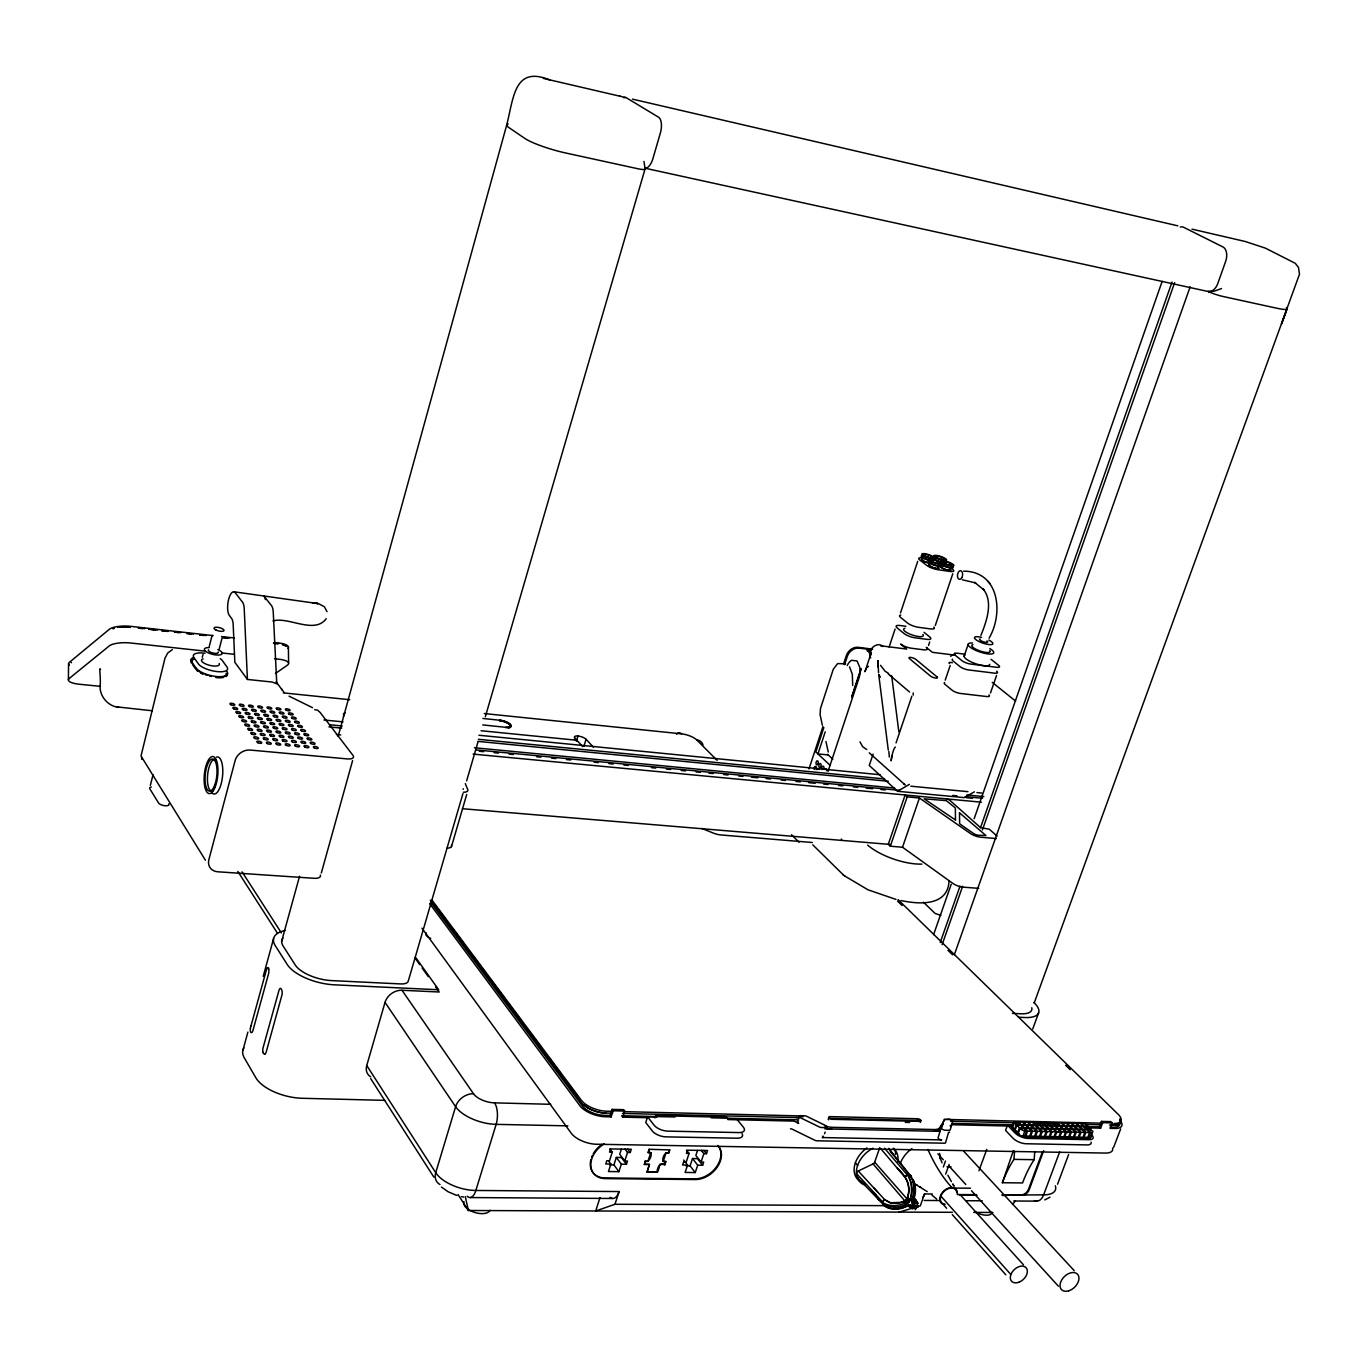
<?xml version="1.0" encoding="UTF-8"?>
<svg xmlns="http://www.w3.org/2000/svg" width="1368" height="1368" viewBox="0 0 1368 1368"><rect width="100%" height="100%" fill="white"/><g stroke="black" fill="none" stroke-linecap="round" stroke-linejoin="round"><path stroke-width="1.5" d="M100.018 685.966C101.232 680.324 98.599 665.036 100.582 669.482M852.691 685.454L852.315 674.287L849.545 666.883M288.392 646.876L288.614 663.018M878.547 672.714L878.068 662.539M68.4 679.828L68.571 663.702M877.948 666.934L878.205 660.761M1192.024 229.14L1245.119 241.469L1265.383 248.138L1295.257 263.306L1298.506 267.478L1299.48 274.25L1034.174 1003.052M1013.397 1150.573L1002.385 1182.721A115.75 69.836 87.8 0 1 1013.945 1159.38L1014.56 1151.257M1002.385 1182.721L1022.563 1182.944A115.22 70.161 87.6 0 1 1034.14 1159.688L1034.772 1151.6M914.474 1192.913A14.638 8.054 -89.8 0 0 914.559 1192.229L914.474 1185.902M914.559 1192.246L914.713 1189.408A14.638 8.054 -89.8 0 0 914.559 1186.603M888.858 751.494L889.354 757.068M891.987 755.563C889.85 770.201 891.816 750.006 895.356 747.031M150.343 785.352L153.062 774.733M202.276 657.273L202.994 654.52M209.27 646.363L212.125 635.351M219.239 648.928L222.095 637.933M273.651 938.328L263.237 976.29M242.923 1050.179L247.899 1032.105M250.874 1026.342L266.435 969.724M343.419 716.49L343.813 715.088A6.686 2.343 14.9 0 1 345.266 712.95M281.569 941.543L299.575 876.204M338.135 736.36L506.793 124.745C513.787 96.718 514.59 65.63 549.697 79.891M321.326 873.006L352.602 760.574M948.469 1132.653L945.562 1142.725A2.514 1.06 21 0 1 944.433 1143.203L816.935 1140.792A2.565 1.129 19.9 0 1 814.798 1140.245L792.551 1129.352A2.565 1.129 19.7 0 0 790.43 1128.788M951.153 1125.197L950.692 1126.787A2.497 1.043 21 0 0 950.093 1125.727M370.728 1076.872A14.655 11.354 -34.6 0 1 366.744 1065.518L385.024 1002.368A14.706 11.56 -35.3 0 1 401.987 990.261L439.214 992.005L435.554 986.875M408.622 979.881L462.948 793.543M466.642 780.82L477.825 742.482M485.332 716.746L645.029 169.051M466.71 794.483L451.474 846.587M482.733 724.92L506.057 727.349A8.55 2.907 16.1 0 0 510.503 724.527A8.362 2.856 16.1 0 0 499.799 720.252L499.645 720.765A8.362 2.856 16.1 0 1 501.201 720.987M505.904 727.861L505.972 727.263A8.362 2.856 16.1 0 0 510.332 724.51A8.55 2.907 16.1 0 0 499.73 720.166L499.576 720.679A8.55 2.907 16.1 0 1 501.543 720.987M933.66 1131.268A12.551 5.284 20.8 0 0 939.064 1129.472L942.107 1124.582L938.106 1137.697A2.514 1.06 21 0 0 939.166 1139.116A2.514 1.06 21 0 0 941.697 1139.903L822.185 1137.56A2.565 1.129 20 0 0 822.938 1136.021M942.278 1124.496L942.125 1124.992A2.497 1.043 20.9 0 1 943.253 1124.53M574.492 739.49L574.885 738.156A6.344 2.155 16.7 0 1 577.98 736.018A6.344 2.155 16.7 0 1 586.051 739.267L593.302 747.082M576.373 741.353L577.997 736.018M583.897 746.364L586.051 739.267M612.043 1109.397L613.103 1110.799L611.154 1116.886L610.094 1115.484L612.043 1109.397L623.637 1109.67L624.714 1111.072L622.765 1117.16L646.893 1117.707M609.769 1148.829L612.265 1152.198L609.512 1160.799L606.776 1160.748L605.75 1163.98L610.88 1164.048L608.469 1171.538L618.917 1171.658L621.329 1164.185L616.318 1157.431L613.924 1164.886L618.917 1171.658M600.022 1197.53L595.696 1210.988L614.967 1204.285L886.122 1205.67M621.38 1149.137L619.738 1154.267L624.766 1161.005L627.467 1161.039L626.441 1164.254L621.329 1164.185M624.766 1161.005L627.519 1152.437L625.005 1149.086M627.519 1152.437L630.238 1152.489L631.281 1149.274L610.573 1148.932L609.529 1152.164L612.265 1152.198M614.967 1204.285L619.088 1191.562L475.859 1190.468A31.652 15.458 16.3 0 1 435.725 1172.684L366.744 1065.518M654.93 1117.895L655.682 1115.621L656.76 1117.023L647.611 1116.801L645.764 1122.512L652.297 1130.994A10.585 4.822 18.4 0 0 665.891 1136.859L737.164 1138.21A10.448 4.685 19.1 0 0 742.089 1133.662M657.392 1172.12L647.098 1172L649.526 1164.561L644.482 1164.493L645.303 1161.022C649.851 1163.963 654.314 1150.317 648.09 1152.506L649.133 1149.291L669.704 1149.907L668.661 1153.087C664.147 1150.163 659.684 1163.775 665.874 1161.586L664.831 1164.766C655.87 1158.97 655.511 1183.85 659.821 1164.698M644.482 1164.493L645.303 1161.022M650.98 1152.814L648.295 1152.762L649.133 1149.291M648.005 1161.073L650.775 1152.54M647.098 1172L649.321 1164.288L644.277 1164.219M663.206 1161.552L665.994 1153.053M664.831 1164.766L665.669 1161.312L663.001 1161.278M668.661 1153.087L669.704 1149.907M808.967 768.953L822.972 726.476M843.629 663.771L846.296 655.682A10.363 8.157 -49.4 0 1 858.044 647.303L872.63 649.133M823.844 727.554L815.824 751.921L830.085 765.259M844.586 664.626L847.271 656.503A10.363 8.157 -49.4 0 1 859.019 648.124L871.519 649.697M825.229 731.829L817.944 753.905L828.273 754.948M686.479 1150.095L689.079 1153.412L686.291 1161.877L683.641 1161.825L682.598 1165.006L687.574 1165.074L685.129 1172.444L695.252 1172.564L697.697 1165.194L692.499 1158.542L690.071 1165.895L695.252 1172.564M697.526 1150.385L695.85 1155.43L701.066 1162.082L703.682 1162.116L702.639 1165.262L697.697 1165.194M851.751 696.551L861.036 668.542M851.785 697.389L861.071 669.38M828.085 771.295L858.899 678.425A13.304 7.285 -83.2 0 0 859.737 667.225L857.035 660.949L851.665 660.299A13.304 7.285 -83.2 0 0 847.202 665.6M701.066 1162.082L703.853 1153.651L701.254 1150.334M703.853 1153.651L706.486 1153.686L707.547 1150.522L687.488 1150.197L686.428 1153.378L689.079 1153.412M889.132 646.979L895.1 629.041M900.503 612.898L917.723 561.325M873.075 754.144L869.261 765.481L897.528 791.268L964.098 797.612L974.392 791.85M928.53 645.439L929.693 641.968M935.302 625.501L952.795 573.773M896.057 742.892L911.84 696.209M964.115 656.144L968.134 644.396M945.202 680.135L950.196 665.515M890.329 846.211L907.189 796.86L905.12 794.979L888.294 844.295L890.329 846.211L902.521 847.237L952.915 883.454A8.636 2.975 19.7 0 0 963.192 887.165L978.753 888.345M902.521 847.237L919.416 798.006L907.189 796.86M980.907 635.402C987.063 620.285 993.39 601.287 983.011 588.839L983.849 589.847L974.632 582.392L975.743 582.939L962.354 579.793M989.081 638.189C1003.667 613.343 999.41 571.362 963.636 571.14M824.562 1133.747L825.143 1132.088M990.483 692.977L996.554 675.484M949.067 880.804C947.938 906.642 918.715 904.334 901.033 900.537M1162.15 281.346L974.153 818.714M933.592 934.635L951.205 884.292M940.244 942.484L960.028 886.105M980.514 827.708L1172.034 282.03M942.125 944.655L962.627 886.293M982.412 829.948L1174.667 282.595M875.623 1194.384L856.556 1173.607A2.377 1.693 -42.5 0 1 858.283 1171.025L873.058 1163.894A2.377 1.693 -42.8 0 0 874.665 1162.15L879.812 1147.53M954.334 954.761L1190.16 286.784M873.895 1187.971L884.959 1199.941L890.004 1202.728L901.375 1202.369L905.89 1200.317L907.497 1197.445A15.236 8.721 88.9 0 0 907.89 1196.213C911.242 1185.646 905.394 1174.924 897.305 1168.204M913.123 1198.197L914.098 1194.948L913.379 1197.479A2.428 1.077 21.1 0 1 912.541 1198.778L911.96 1202.711L914.97 1205.413M1281.696 323.72L1287.134 308.501M932.275 1193.99L924.58 1193.922L920.288 1205.841L916.423 1206.986M943.321 1167.024L945.476 1161.022M945.681 1174.086L949.135 1164.493M1281.474 324.028L1286.963 309.031M978.958 1170.734L986.773 1149.359M1032.737 1028.975L1038.654 1012.782M1013.38 1125.283L1007.498 1125.146L1005.565 1130.43L1013.107 1138.296A9.918 4.087 21.6 0 0 1026.051 1143.751L1087.15 1144.913A9.815 3.967 22 0 0 1091.117 1142.195M1013.774 1121.88L1011.995 1126.736L1014.509 1129.352L1016.304 1124.496L1013.774 1121.88L1017.706 1121.982L1020.22 1124.582L1016.304 1124.496M1016.937 1125.146L1015.141 1130.019L1017.672 1132.636L1019.468 1127.762L1016.937 1125.146L1020.853 1125.248L1023.401 1127.865L1019.468 1127.762M1026.581 1131.148L1024.786 1131.097L1022.99 1135.987L1024.769 1136.021L1026.581 1131.148L1024.034 1128.514L1020.1 1128.429L1018.305 1133.303L1019.194 1134.226A7.438 3.061 21.6 0 1 1017.176 1132.636L1010.866 1126.086L1017.022 1133.046A7.438 3.061 21.6 0 0 1026.735 1137.133L1087.816 1138.381A7.37 2.958 22 0 0 1090.792 1136.363M1027.556 1131.165L1025.761 1136.039L1029.694 1136.124L1031.489 1131.25L1028.941 1128.634L1025.008 1128.532L1027.556 1131.165L1031.489 1131.25M1032.464 1131.268L1030.668 1136.141L1034.584 1136.227L1036.38 1131.353L1033.832 1128.737L1029.916 1128.651L1032.464 1131.268L1036.38 1131.353M1037.371 1131.387L1035.576 1136.244L1039.475 1136.329L1041.27 1131.473L1038.722 1128.839L1034.806 1128.754L1037.371 1131.387L1041.27 1131.473M1042.262 1131.49L1040.449 1136.346L1044.365 1136.432L1046.161 1131.575L1043.596 1128.959L1039.697 1128.874L1042.262 1131.49L1046.161 1131.575M1047.136 1131.592L1045.34 1136.449L1049.222 1136.534L1051.034 1131.678L1048.469 1129.062L1044.571 1128.976L1047.136 1131.592L1051.034 1131.678M1001.872 1194.88L1020.921 1195.016A6.84 4.685 -44.5 0 0 1028.548 1189.22L1042.365 1152.027M1002.419 1195.478L1024.889 1194.691A6.84 4.685 -44.5 0 0 1029.146 1189.852L1043.698 1150.676M1052.009 1131.695L1050.197 1136.552L1054.078 1136.62L1055.891 1131.781L1053.326 1129.181L1049.444 1129.096L1052.009 1131.695L1055.891 1131.781M1056.865 1131.815L1055.053 1136.654L1058.935 1136.723L1060.73 1131.9L1058.165 1129.284L1054.283 1129.198L1056.865 1131.815L1060.73 1131.9M1057.926 1132.533L1059.14 1129.301L1063.004 1129.387L1065.569 1132.003L1063.774 1136.825L1059.909 1136.757L1061.705 1131.917L1059.14 1129.301M1066.544 1132.02L1064.731 1136.842L1068.596 1136.928L1070.409 1132.105L1067.827 1129.506L1063.962 1129.421L1066.544 1132.02L1070.409 1132.105M1059.67 1151.907L1043.63 1194.845A13.783 8.259 88.8 0 1 1034.447 1200.591M1067.587 1132.738L1068.784 1129.523L1072.632 1129.609L1075.214 1132.208L1073.418 1137.03L1069.554 1136.945L1071.366 1132.123L1068.784 1129.523M1076.171 1132.225L1074.376 1137.047L1078.223 1137.133L1080.019 1132.311L1077.437 1129.711L1073.589 1129.626L1076.171 1132.225L1080.019 1132.311M1057.55 1184.192L1068.596 1154.609M1080.976 1132.345L1079.181 1137.15L1083.011 1137.236L1084.824 1132.413L1082.225 1129.831L1078.394 1129.746L1080.976 1132.345L1084.824 1132.413M1085.782 1132.447L1083.969 1137.253L1087.799 1137.338L1089.612 1132.533L1087.013 1129.934L1083.182 1129.848L1085.782 1132.447L1089.612 1132.533M1090.553 1132.55L1088.757 1137.355L1090.484 1137.389L1092.297 1132.584A7.37 2.958 22 0 0 1092.69 1130.943L1087.97 1129.951L1090.553 1132.55L1092.297 1132.584M1101.428 1121.401L1102.728 1122.666L1100.659 1128.138L1099.376 1126.873L1101.428 1121.401L1110.816 1121.623L1112.116 1122.906L1110.046 1128.361L1114.732 1128.463A18.075 7.131 22 0 0 1120.358 1120.785M1113.655 1147.307L1120.649 1128.908M326.234 618.695C314.418 634.718 288.392 616.335 273.002 620.935M913.157 692.96L913.26 695.098M1012.542 1204.404L1015.278 1201.172M172.368 649.612L167.734 652.998L165.015 658.094L141.007 755.991L205.405 860.198M906.009 1175.933L904.983 1177.301A14.672 8.396 89 0 1 906.249 1179.13A14.655 8.362 88.9 0 1 908.352 1185.184A14.672 8.396 89 0 1 908.643 1192.195A14.792 8.464 89 0 1 908.198 1194.914A14.963 8.55 89 0 1 907.873 1196.213L907.497 1197.445A2.428 1.077 21.1 0 0 910.626 1198.778A5.267 3.676 -43 0 1 912.541 1198.778M1049.991 1197.188L1044.759 1199.924M275.447 673.501L287.383 665.173A16.091 4.651 -0.8 0 0 278.798 659.188L274.575 658.726M645.012 168.127L643.952 161.424M897.528 791.268L909.344 784.411M905.77 1206.183L905.667 1207.055L905.77 1206.183A5.267 3.676 -43 0 1 905.428 1204.456L909.241 1201.771L911.242 1196.59A17.117 9.781 88.8 0 0 907.565 1175.283L884.566 1148.231M904.966 1206.661L909.121 1204.951L912.08 1206.217A5.267 3.676 -43 0 0 913.653 1204.49A2.428 1.761 -54.7 0 0 914.132 1201.395L912.781 1199.172A2.411 1.676 -45.3 0 0 912.764 1199.924A2.411 1.659 -10.6 0 1 911.823 1202.267A2.411 1.659 -10.6 0 0 912.952 1201.155M1221.521 288.528L1214.305 291.179L1208.423 291.572A11.645 1.539 18.5 0 0 1222.77 296.428L1277.079 308.279A27.497 3.557 18.6 0 0 1286.416 307.526M905.171 1203.583L903.923 1201.343L901.375 1202.369A14.518 10.072 -10.4 0 1 898.69 1203.07L890.602 1202.899L884.583 1199.565A2.411 1.642 -44.5 0 0 882.856 1202.267L883.335 1204.627A2.411 1.693 -45.7 0 0 885.729 1205.242L884.395 1203.84M903.735 1207.209L902.452 1207.688A14.569 9.781 -11.4 0 1 901.136 1208.098L902.452 1207.688A14.672 9.85 -11.4 0 0 903.735 1207.226A17.134 13.047 -9.9 0 0 905.872 1206.32M899.067 1212.116L912.576 1208.132M314.691 709.701L317.564 710.146L320.18 712.506L353.012 755.427A10.106 3.659 14.9 0 1 347.062 758.898L250.258 750.057A12.979 10.91 -32.8 0 0 235.142 760.505L208.859 859.72A12.893 10.619 -31.4 0 0 217.837 871.792L313.939 878.29A9.969 4.019 14.5 0 0 320.351 875.041M880.889 1148.812L904.983 1177.301A2.411 1.642 -41.7 0 1 907.565 1175.283L910.165 1175.317A17.049 9.405 -89.6 0 1 911.225 1176.856A17.1 9.439 -89.6 0 1 912.165 1178.669L912.695 1179.695M921.81 864.114C904.898 864.542 880.599 856.214 867.637 845.116M907.565 1175.283L910.165 1175.317A17.049 9.388 -89.7 0 1 911.225 1176.856M1037.218 1201.138L1013.705 1201.001M457.989 1194.486L468.369 1210.509L952.402 1212.304M973.725 1212.39L992.929 1212.458M612.539 1198.471L470.336 1197.564M924.187 1200.437L940.363 1200.54M966.406 1200.711L982.275 1200.796M957.395 1194.538L976.461 1194.674M959.823 1195.153L977.009 1195.29M590.873 1159.585A22.726 16.792 -38.6 0 0 604.776 1177.934L694.739 1178.874A22.247 16.228 -40.2 0 0 716.576 1166.699A22.247 16.228 -40.2 0 0 718.046 1145.683M604.263 1143.853A22.743 16.792 -38.6 0 0 590.788 1165.314A22.743 16.792 -38.6 0 0 605.272 1178.618L695.269 1179.558A22.247 16.228 -40.2 0 0 717.55 1166.699A22.247 16.228 -40.2 0 0 717.773 1145.444M954.043 1188.057L970.528 1188.211M646.893 1171.726L657.187 1171.846M946.981 1166.801L951.068 1166.87M659.615 1164.425L664.626 1164.493M609.752 1164.835L613.924 1164.886M686.035 1165.844L690.071 1165.895M1013.945 1159.38L1034.14 1159.688M616.318 1157.431L621.414 1157.499L626.441 1164.254M692.499 1158.542L697.423 1158.628L702.639 1165.262M645.508 1161.295L648.21 1161.329M665.788 1152.779L668.456 1152.831M1061.705 1131.917L1065.569 1132.003M1071.366 1132.123L1075.214 1132.208M824.972 1128.891L939.987 1131.353M567.874 1125.864L496.139 1124.359A31.891 14.843 16.4 0 1 455.612 1106.678L385.024 1002.368M612.59 1113.227L605.015 1113.039A17.203 7.815 17.6 0 1 584.256 1104.968M622.423 1113.449L799.442 1117.656M829.299 1118.374L921.006 1120.546M950.572 1121.247L1020.306 1122.906M1036.175 1123.282L1058.336 1123.812M1085.217 1124.445L1100.607 1124.821M1109.534 1125.026L1114.219 1125.129A15.664 6.173 22 0 0 1119.93 1119.725M655.682 1115.621L726.562 1117.28L727.691 1118.665L736.548 1118.87L743.371 1127.181A10.448 4.668 19.1 0 1 739.045 1132.584L667.772 1131.131A10.602 4.805 18.4 0 1 654.16 1125.265L647.611 1116.801M610.094 1115.484L604.28 1115.348A17.203 7.815 17.6 0 1 582.272 1105.823L430.544 902.042M675.005 1116.989L621.688 1115.741L622.765 1117.16M711.257 1117.827L798.69 1119.862M905.308 1122.341L909.583 1122.444M952.231 1123.436L1014.064 1124.872M1099.376 1126.873L1084.738 1126.719L1087.321 1129.301L1091.134 1129.387L1088.552 1126.822M1110.32 1127.112L1113.432 1127.198A15.664 6.19 22 0 0 1119.657 1122.957M611.154 1116.886L605.34 1116.75A19.853 9.029 17.6 0 1 579.929 1105.771L429.672 903.615M727.913 1119.571L793.064 1121.076A2.565 1.129 19.6 0 1 795.184 1121.623L798.758 1123.367A2.565 1.129 19.7 0 1 798.211 1121.213M1013.312 1126.138L952.265 1124.735A2.497 1.043 21 0 0 951.512 1124.838M1086.38 1127.813L1100.659 1128.138M401.987 990.261L473.482 1093.716A16.604 7.661 16.4 0 0 494.532 1102.865L550.723 1104.301M384.733 1100.351L302.294 1098.282A37.329 17.579 14.2 0 1 255.85 1077.762L244.342 1057.926A36.953 17.186 14 0 1 243.914 1047.905M613.103 1110.799L624.714 1111.072M1102.728 1122.666L1112.116 1122.906M613.172 1111.38L606.759 1111.226A19.836 8.977 17.6 0 1 581.366 1100.265L432.083 900.23M623.842 1111.637L796.843 1115.826A12.859 5.609 19.7 0 1 802.982 1116.852M1101.223 1123.162L949.067 1119.486A12.517 5.233 21 0 0 946.673 1119.657M1012.388 1013.363L1020.904 1013.774A25.445 9.508 20.6 0 0 1031.78 1007.737M1018.476 1017.211L1024.735 1017.518A32.866 12.278 20.6 0 0 1033.9 1002.436M940.893 915.346L935.199 913.499L923.4 902.196M462.452 808.71L889.935 844.432M812.301 842.5L720.833 834.942A10.363 3.676 17.9 0 1 713.224 833.044L701.887 828.444M996.331 838.567L980.753 837.216A8.687 2.839 19.6 0 1 970.391 833.488L919.416 798.006M336.46 734.513L340.717 734.924M474.422 747.749L894.689 788.036M966.868 794.962L983.849 796.586M476.149 749.903L899.545 790.345M952.726 795.424L956.984 795.817M965.5 796.638L982.515 798.262M479.313 751.271L483.571 751.682M494.19 752.691L498.448 753.101M509.067 754.11L513.325 754.52M536.701 756.743L540.959 757.154M551.595 758.163L555.836 758.556M566.472 759.582L570.712 759.975M594.105 762.215L598.346 762.609M608.982 763.635L613.24 764.028M623.859 765.037L628.117 765.447M651.493 767.67L655.751 768.081M666.37 769.09L670.628 769.5M681.264 770.509L685.505 770.919M696.141 771.928L700.382 772.339M708.898 773.142L713.138 773.553M723.775 774.562L728.033 774.972M738.652 775.981L742.909 776.391M751.408 777.195L757.786 777.811M766.285 778.614L770.543 779.025M781.162 780.034L785.42 780.444M796.056 781.453L800.297 781.846M808.796 782.667L815.174 783.265M823.69 784.086L827.931 784.48M838.567 785.506L842.808 785.899M853.444 786.925L857.702 787.318M866.201 788.139L872.579 788.737M881.077 789.558L885.335 789.952M966.116 797.647L972.494 798.262M473.106 754.11L981.437 802.195M328.918 726.887L341.692 728.135M477.791 741.37L888.26 781.265M152.293 710.779L116.485 706.829L118.725 707.359C108.568 706.418 100.052 697.047 100.069 686.839M967.928 791.662L910.831 786.19M976.957 792.585L981.779 793.047M323.959 719.995L343.06 721.876M478.903 735.249L880.069 774.75M329.5 724.749L342.274 725.998M478.39 739.301L884.634 778.956M100.411 686.36L79.31 684.239A16.211 4.549 0.2 0 1 69.272 678.425L109.286 645.901A16.69 4.873 0.2 0 1 130.747 643.011L204.773 651.1M481.109 730.734L576.817 740.259M482.87 718.456L499.799 720.252M283.279 692.875L349.729 699.698M484.255 713.549L681.538 733.846A11.816 3.882 17.4 0 1 696.671 739.883A10.893 8.687 -44.9 0 1 703.032 744.962M247.42 679.451L244.222 608.657A11.902 4.343 -83.2 0 0 242.546 602.194L235.245 592.72A12.415 4.497 -83.1 0 0 228.661 599.287A12.415 4.497 -83.1 0 0 229.345 615.429L231.551 618.37A11.816 4.275 -83.3 0 1 233.193 624.817L234.834 662.266L247.42 679.451L272.232 682.051L276.781 683.829L273.241 612.077A11.833 4.412 -83.2 0 0 271.514 605.648L264.058 596.209A12.346 4.566 -83.1 0 1 265.443 599.594M221.684 652.946L234.39 654.331M213.151 635.607L130.798 626.356A16.672 4.942 0.2 0 0 109.372 629.263L69.443 662.283A16.177 4.617 0.3 0 0 69.272 665.139M221.582 636.565L234.253 637.984M274.369 642.481L278.593 642.96A16.057 4.72 -0.7 0 1 287.964 648.346M138.476 627.929L144.82 628.63M149.026 629.109L157.474 630.067M161.698 630.528L168.025 631.246M180.696 632.666L174.352 631.948L178.575 632.632M187.023 633.367L193.35 634.085M199.677 634.803L206.004 635.504M222.898 637.403L229.226 638.104M273.549 643.08L277.772 643.558A13.919 4.104 -0.7 0 1 278.627 643.661M138.476 628.134L142.7 628.613M149.026 629.314L155.371 630.032M161.698 630.734L168.025 631.452M187.023 633.572L191.246 634.051M199.677 635.009L203.9 635.47M222.898 637.608L227.122 638.087M273.549 643.285L277.772 643.764M845.578 663.822L837.626 663.583L833.283 669.243L820.492 708.487L820.099 714.643L822.322 725.16M233.979 591.797L318.624 603.681L324.387 606.776L327.02 611.684M871.057 651.048L867.004 650.535L870.253 653.288M964.577 654.16L957.121 653.203A6.464 1.761 18.8 0 0 955.086 655.135L962.097 660.778A6.498 1.778 18.9 0 0 970.596 664.044L996.742 667.31A6.464 1.761 19 0 0 998.64 665.361L991.561 659.735A6.43 1.744 18.9 0 0 990.979 659.325M953.462 654.981L932.343 652.314L926.221 647.321M946.724 798.912L949.495 800.006L980.582 827.674L989.286 829.196L997.101 836.122M905.907 626.27L899.956 625.501A8.311 2.257 18.5 0 0 897.117 627.861L904.163 633.623A8.345 2.274 18.5 0 0 915.055 637.813L927.025 639.352A8.328 2.257 18.6 0 0 929.744 636.941L924.067 632.341M463.701 1197.068L461.409 1196.658M619.636 96.136L625.638 97.521M620.183 96.273L543.404 78.403M632.495 99.129L1177.848 225.84M895.955 899.409L867.91 889.764L844.535 875.879M888.533 673.398L885.028 671.141L880.53 665.31M1207.927 291.281L1208.354 291.418A11.731 7.336 -75.6 0 0 1217.811 283.484L1225.66 261.373A11.782 7.353 -75.2 0 0 1222.924 246.941L1183.662 227.31A11.56 7.062 -75.3 0 0 1180.345 227.037M866.748 749.544L862.661 746.706L859.976 741.918M456.895 1195.495L448.174 1191.802L441.436 1187.048M888.328 1207.157L889.388 1207.636M312.622 707.735L289.058 696.158M1208.423 291.572L644.721 168.144A13.287 6.071 -78.3 0 0 652.912 158.602L660.316 133.243A13.338 6.088 -78 0 0 658.555 117.203L626.493 97.863A13.047 5.831 -78 0 0 623.74 97.778M914.884 1184.09L917.261 1185.269M916.081 1184.688L927.196 1191.579M874.836 1193.529L882.856 1202.267A16.741 11.611 -10.2 0 0 884.241 1203.532L885.9 1204.61M919.912 1186.791L920.886 1187.39M908.198 1205.858L912.952 1208.696A14.638 1.265 42.8 0 0 912.884 1208.474C911.191 1205.806 914.166 1209.876 911.823 1208.457A14.689 1.265 42.8 0 1 910.729 1207.739L909.293 1206.679A2.428 1.761 -54.7 0 0 912.08 1206.217A2.428 1.761 -54.7 0 1 909.293 1206.679M905.137 784.907L869.261 752.827M904.043 784.206L904.522 784.514M914.132 1201.395L917.825 1203.464L913.208 1196.88M887.37 1206.593L886.498 1205.943A14.432 9.696 -11.4 0 0 887.114 1206.439M1015.637 701.134L992.262 682.358M931.984 1195.17L936.738 1199.086M812.78 844.843L843.372 874.939M842.927 874.562L844.962 876.238M888.277 673.945L890.944 676.168M890.175 675.518L909.566 692.02M827.572 754.298L832.838 759.206M911.926 1199.138L913.208 1200.694A2.428 1.761 -54.6 0 1 912.73 1203.789A4.839 3.386 -43.1 0 1 912.029 1200.198A2.428 1.077 21.1 0 0 912.952 1199.001M898.058 899.614L1118.203 1114.356A18.075 7.114 22 0 1 1113.911 1123.47M897.545 901.102L902.145 905.565M947.973 950.332L952.555 954.813M1065.621 1065.245L1070.204 1069.725M696.671 739.883L717.106 760.317M791.508 834.719L799.032 842.243M1020.1 1128.429L1020.99 1129.352A7.438 3.044 21.5 0 0 1024.786 1131.097M1007.498 1125.146L1015.056 1133.012A9.918 4.07 21.6 0 0 1028.001 1138.45L1089.116 1139.698A9.815 3.95 22 0 0 1091.561 1134.653M872.596 1191.494L875.52 1194.538M862.062 1182.362L857.343 1177.42A2.377 1.693 -42.5 0 0 858.42 1178.241M861.071 1181.302L879.179 1200.266M878.034 1199.086L883.335 1204.627A16.809 11.286 -11.6 0 0 903.547 1207.089A17.117 12.688 -10.7 0 0 905.65 1206.046M1020.921 1195.016L1043.63 1194.845A28.437 12.038 21.9 0 0 1055.361 1185.8M963.807 1151.309L1074.239 1270.667M906.522 1200.078L908.848 1202.25L906.403 1199.941M574.885 738.156L582.614 746.535M858.283 1171.025L877.572 1191.973M937.815 1153.771L943.339 1159.842M948.913 1165.946L965.791 1184.483M971.485 1190.741L1058.456 1286.262M1023.452 1264.784L961.003 1195.632M940.842 1196.077L1010.901 1274.566M944.04 1205.362L946.639 1208.286M952.299 1214.613L1005.839 1274.805M987.884 581.229L990.005 583.64M874.648 1162.15L906.984 1198.864A2.428 1.077 21.1 0 0 910.113 1200.181A4.822 3.369 -42.9 0 1 906.864 1203.737L906.847 1203.755M873.058 1163.894L906.625 1202.951L905.394 1200.694M855.393 1162.834L857.616 1165.416M912.969 1196.59L915.602 1199.77A2.394 1.727 -41.3 0 1 915.825 1201.891M888.687 1148.368L891.303 1151.651M891.235 1152.335L911.242 1177.369M889.696 1150.42L893.253 1154.849M903.923 1201.343L905.257 1203.84M900.554 1163.245L910.165 1175.317A2.411 1.676 -40 0 1 911.31 1177.147M891.047 1151.326L901.495 1164.425M703.87 1150.385L706.486 1153.686M683.692 1160.064L687.574 1165.074M281.569 689.096L284.134 692.516M627.724 1149.12L630.238 1152.489M276.131 681.862L282.167 689.899M434.99 905.086L445.199 918.766M452.842 929.043L464.333 944.433M471.994 954.693L484.751 971.81M491.129 980.36L505.168 999.17M507.716 1002.59L520.473 1019.707M529.416 1031.677L540.89 1047.084M548.551 1057.344L561.308 1074.444M567.686 1083.011L576.612 1094.981M430.304 900.195L580.784 1102.095A19.836 8.995 17.6 0 0 606.178 1113.073M880.394 677.211L879.179 674.971M608.384 1160.662L610.88 1164.048M421.96 928.188L571.26 1133.251A19.785 9.183 17.7 0 0 596.568 1144.246L1105.412 1153.07A18.023 7.268 22.1 0 0 1112.594 1148.043M415.769 957.6L438.683 989.765L334.425 984.823A37.808 16.348 14.5 0 1 287.229 964.491L275.242 945.613A37.432 15.988 14.4 0 1 285.108 930.496M414.846 957.754L419.719 964.611M422.165 968.031L428.252 976.598M192.495 664.54L195.846 669.311M242.085 871.861L281.398 932.925M237.827 871.416L277.43 933.181M370.711 1078.634L433.878 1177.164M954.112 1186.244L952.726 1183.953L953.718 1185.594M951.376 1181.61L947.904 1175.249M942.073 1162.834L939.953 1157.704M841.884 840.38L841.337 839.029M465.308 783.625L467.753 789.541A9.662 3.523 15.8 0 1 463.444 792.243M913.191 1180.806L914.115 1183.884L912.148 1178.686A17.117 9.456 -89.6 0 1 912.935 1180.704M883.335 1204.627L882.856 1202.267M825.947 741.524L828.273 752.041M465.325 1196.641L468.369 1210.509M907.189 1205.482L907.206 1205.567A4.856 3.386 -42.9 0 1 911.156 1205.516A2.428 1.744 -54.6 0 1 908.386 1205.977A2.428 1.761 -54.7 0 0 911.156 1205.516M891.68 675.843L898.844 731.829M878.718 674.561L888.277 750.109M870.715 657.905A8.396 6.583 -49.8 0 1 872.562 647.474A8.396 6.583 -49.8 0 1 882.548 646.089M870.852 654.998A8.413 6.583 -49.8 0 1 871.296 652.587L864.935 671.705A10.482 8.191 -49.3 0 1 866.354 668.798M882.907 646.5A8.413 6.583 -49.8 0 0 880.804 645.799L906.71 649.065L900.657 644.071A8.328 2.291 18.5 0 0 911.55 648.261L923.503 649.783A8.311 2.291 18.6 0 0 926.786 647.834M950.623 656.281A8.259 6.361 -50.6 0 1 955.257 654.434M922.921 634.478A10.397 2.821 18.5 0 1 912.2 634.974A10.397 2.821 18.5 0 1 904.966 628.271M949.495 663.583A3.882 1.077 18.8 0 1 952.35 662.762M867.329 667.481A10.482 8.191 -49.3 0 1 868.458 666.284M877.743 662.522A48.786 41.656 -89.7 0 1 877.88 660.727M944.672 682.564A6.447 1.83 18.9 0 0 945.083 684.428L952.025 690.173A6.481 1.847 18.9 0 0 960.507 693.456L986.619 696.534A6.447 1.813 19.1 0 0 988.979 694.91M952.658 659.171A6.464 1.778 18.8 0 0 953.086 661L960.062 666.661A6.498 1.796 18.9 0 0 968.578 669.944L994.707 673.176A6.464 1.778 19 0 0 996.622 671.192M933.814 627.023A8.328 2.223 18.6 0 1 930.548 628.904L918.595 627.331A8.362 2.24 18.5 0 1 907.668 623.141L900.606 617.43A8.311 2.223 18.4 0 1 900.777 615.036M952.607 569.276A8.379 2.069 18.5 0 1 949.956 571.448L937.969 569.721A8.413 2.086 18.4 0 1 926.957 565.548L919.792 560.042A8.379 2.069 18.4 0 1 922.545 557.905M821.894 769.551A2.069 1.129 -84.5 0 1 822.151 766.764A2.069 1.129 -84.5 0 1 823.673 766.644A2.069 1.129 -84.5 0 1 823.69 769.397M814.302 769.483A2.052 1.111 -84.5 0 1 814.729 766.815A2.052 1.111 -84.5 0 1 816.183 766.918A2.052 1.111 -84.5 0 1 816.149 769.603M817.619 769.432A2.069 1.111 -84.5 0 1 818.987 769.517M825.007 769.449A2.069 1.129 -84.5 0 1 826.238 768.97A2.069 1.129 -84.5 0 1 826.836 770.817M952.778 566.609A6.823 1.676 18.5 0 1 949.204 567.788A6.823 1.676 18.5 0 1 940.756 564.18M940.517 562.983A6.823 1.676 18.5 0 1 941.817 562.71M950.059 569.738A4.514 1.111 18.5 0 1 947.528 569.892M945.886 569.481A4.514 1.111 18.5 0 1 941.8 566.609M952.06 567.019A5.558 1.368 18.5 0 1 949.255 567.446A5.558 1.368 18.5 0 1 943.698 565.617M943.219 565.36A5.558 1.368 18.5 0 1 941.834 564.385M945.733 563.667A5.558 1.368 18.5 0 1 946.348 563.838M949.306 564.933A5.558 1.368 18.5 0 1 950.298 565.429M950.144 568.814A5.558 1.368 18.5 0 1 949.204 570.456A5.558 1.368 18.5 0 1 942.107 568.165A5.558 1.368 18.5 0 1 941.68 566.096M929.659 560.47A6.806 1.676 18.4 0 1 922.22 557.477A6.806 1.676 18.4 0 1 922.682 555.494M933.609 559.375A6.806 1.676 18.4 0 1 934.07 560.247M929.71 562.812A4.497 1.111 18.4 0 1 924.306 561.308A4.497 1.111 18.4 0 1 922.648 559.375M929.351 563.12A5.54 1.368 18.4 0 1 922.648 560.743A5.54 1.368 18.4 0 1 922.545 558.862M929.778 560.145A5.54 1.368 18.4 0 1 922.921 557.375M922.665 557.135A5.54 1.368 18.4 0 1 922.613 556.143M923.913 555.989A5.54 1.368 18.4 0 1 924.375 556.024M927.812 556.793A5.54 1.368 18.4 0 1 928.427 556.998M930.155 557.699A5.54 1.368 18.4 0 1 931.163 558.195M931.591 558.452A5.54 1.368 18.4 0 1 932.275 558.931M940.363 564.471A6.84 1.693 18.4 0 1 938.841 566.301A6.84 1.693 18.4 0 1 930.24 563.513A6.84 1.693 18.4 0 1 929.624 560.966M937.764 567.293A4.514 1.129 18.4 0 1 937.832 568.216M936.516 568.301A4.514 1.129 18.4 0 1 929.693 565.582M929.573 565.394A4.514 1.129 18.4 0 1 929.556 565.087M939.919 565.634A5.575 1.385 18.4 0 1 937.268 565.702M936.122 565.463A5.575 1.385 18.4 0 1 930.257 562.983M929.59 562.316A5.575 1.385 18.4 0 1 929.556 561.803M937.097 563.052A5.575 1.385 18.4 0 1 937.627 563.308M938.585 563.821A5.575 1.385 18.4 0 1 938.995 564.061M938.02 566.951A5.575 1.385 18.4 0 1 937.473 568.729A5.575 1.385 18.4 0 1 930.343 566.557A5.575 1.385 18.4 0 1 929.522 564.368M986.944 640.976A4.326 1.146 18.9 0 1 986.533 642.43A4.326 1.146 18.9 0 1 981.164 640.84A4.326 1.146 18.9 0 1 980.086 638.941M988.842 640.053A9.73 2.582 18.9 0 1 989.782 644.636A9.73 2.582 18.9 0 1 975.452 639.335A9.73 2.582 18.9 0 1 981.557 637.368M989.731 650.433A9.713 2.616 18.9 0 1 980.001 650.963A9.713 2.616 18.9 0 1 972.939 644.636M989.799 648.552A13.492 3.625 18.9 0 1 989.97 654.075A13.492 3.625 18.9 0 1 971.571 648.176A13.492 3.625 18.9 0 1 972.494 642.994M989.714 664.352A13.475 3.676 18.9 0 1 974.529 663.326A13.475 3.676 18.9 0 1 964.919 655.152M941.953 562.282A6.789 1.676 18.4 0 1 933.677 558.828M933.404 557.443A6.789 1.676 18.4 0 1 934.84 557.255M945.955 561.701A6.789 1.676 18.4 0 1 945.955 562.094M941.235 559.084A5.54 1.368 18.4 0 1 941.8 559.324M942.826 559.82A5.54 1.368 18.4 0 1 943.287 560.076M218.196 652.006A5.147 1.744 14 0 1 213.134 653.066A5.147 1.744 14 0 1 208.5 649.766M217.82 649.561A9.183 3.112 14 0 1 220.009 654.896A9.183 3.112 14 0 1 206.192 651.715A9.183 3.112 14 0 1 209.321 647.594M219.188 663.497A9.183 3.129 13.9 0 1 208.671 665.07A9.183 3.129 13.9 0 1 203.165 658.846M226.028 673.295A15.322 5.284 13.9 0 1 223.959 676.561M222.71 676.921A15.322 5.284 13.9 0 1 215.682 677.092M211.459 676.425A15.322 5.284 13.9 0 1 209.321 675.912M207.235 675.296A15.322 5.284 13.9 0 1 205.217 674.595M203.336 673.826A15.322 5.284 13.9 0 1 196.992 669.431L191.657 661.856A16.484 5.643 13.9 0 1 193.504 657.495M191.383 662.95A16.484 5.643 13.9 0 1 190.887 662.044M190.87 660.385A16.484 5.643 13.9 0 1 193.23 658.589M212.724 791.2A16.091 5.814 -84.3 0 1 207.628 774.904A16.091 5.814 -84.3 0 1 215.734 759.462M216.52 757.102A18.622 6.737 -84.3 0 1 222.368 777.708A18.622 6.737 -84.3 0 1 211.869 792.739M192.529 663.087A15.253 5.233 13.9 0 1 192.016 662.095M191.913 661.189A15.253 5.233 13.9 0 1 194 659.12M227.191 673.484A16.553 5.694 13.9 0 1 226.045 676.51M223.634 677.399A16.553 5.694 13.9 0 1 216.041 677.587M202.686 674.065A16.553 5.694 13.9 0 1 200.822 673.159M197.779 671.243A16.553 5.694 13.9 0 1 196.667 670.269M226.968 671.483A16.553 5.694 13.9 0 1 216.281 676.476A16.553 5.694 13.9 0 1 196.12 668.217M205.08 653.254A15.27 5.198 13.9 0 0 193.931 657.598L198.411 663.925A15.339 5.25 13.9 0 0 217.084 671.585A15.339 5.25 13.9 0 0 226.968 666.968L222.403 660.659A15.27 5.198 13.9 0 0 220.214 658.624M168.811 803.803A5.455 2.12 13.2 0 1 165.169 805.769A5.455 2.12 13.2 0 1 158.568 802.982L149.83 788.84A5.404 2.086 13.2 0 1 151.318 786.993M451.474 845.287A9.61 3.694 15.7 0 1 447.148 848.16M463.154 788.737A4.839 1.761 15.8 0 1 463.154 789.353M1119.879 1118.887A18.075 7.114 22 0 1 1113.278 1125.112M944.843 1120.255A12.517 5.233 21 0 0 943.732 1121.247L939.679 1127.745A12.551 5.284 20.8 0 1 934.276 1129.54L832.24 1127.317A12.791 5.54 19.9 0 1 824.511 1125.761M796.227 1117.588A12.859 5.626 19.7 0 1 799.22 1117.878M916.885 1120.443A2.514 1.06 20.7 0 1 920.459 1122.359M828.649 1119.793A2.548 1.094 19.9 0 1 828.307 1119.349M828.307 1118.767A2.548 1.094 19.9 0 1 829.487 1118.374M831.624 1129.079A12.791 5.54 19.9 0 1 825.485 1128.036M1022.99 1135.987A7.438 3.061 21.6 0 0 1026.889 1136.705L1087.97 1137.971A7.37 2.958 22 0 0 1090.484 1137.389M948.657 1132.396A2.497 1.043 21 0 1 949.58 1132.191M439.983 1184.534A15.51 11.645 -35.5 0 1 435.725 1172.684L455.612 1106.678A15.578 11.85 -36.3 0 1 473.482 1093.716M467.24 1196.248A15.544 6.806 -88.2 0 0 475.859 1190.468L496.139 1124.359A15.595 6.925 -87.7 0 0 494.532 1102.865M619.088 1191.562A15.099 7.216 -88.9 0 1 610.111 1197.291M924.58 1193.922A14.159 8.003 89.6 0 1 922.699 1197.547M676.561 734.171A10.876 5.421 -84.2 0 1 681.538 733.846M951.752 1187.475A162.262 96.529 -88.9 0 1 927.931 1149.479M944.638 1204.729A10.157 7.045 -43.5 0 1 940.329 1196.179A10.157 7.045 -43.5 0 1 950.64 1187.544A10.157 7.045 -43.5 0 1 957.344 1194.076M893.27 1148.214A23.769 16.826 -42.8 0 1 897.835 1161.74M865.038 1185.133A23.769 16.826 -42.8 0 1 856.83 1168.204A23.769 16.826 -42.8 0 1 873.058 1148.179M903.838 1207.585A16.809 11.884 -11.8 0 1 883.249 1204.661M906.967 1198.864A2.428 1.71 -43.5 0 1 906.539 1199.65A2.428 1.693 -43.1 0 1 905.599 1200.471M889.901 1207.859A14.432 9.696 -11.4 0 1 888.567 1207.294M913.208 1200.694A2.411 1.676 -43.2 0 1 912.764 1199.958M915.637 1199.822A14.603 1.573 44.2 0 1 915.534 1202.438M915.585 1202.489A14.877 1.607 44.3 0 1 914.918 1202.027A15.151 1.624 44.2 0 1 914.08 1201.343M905.565 1204.61A16.878 11.696 -10.2 0 1 885.695 1204.78M904.436 1203.344A16.861 10.021 -11.7 0 1 886.293 1204.285M908.933 1177.643A17.134 9.148 89.4 0 1 910.797 1196.23M916.475 1208.525A17.1 1.419 43 0 1 910.917 1204.883M914.115 1206.32A17.134 2.531 49.1 0 1 915.192 1209.808M909.378 1204.951A2.462 1.385 89.4 0 1 907.719 1205.892M916.372 1206.627A17.322 1.129 39.2 0 1 915.26 1205.909M916.303 1205.977A17.151 1.624 41.6 0 1 914.132 1204.524M917.347 1206.986A17.168 1.83 43 0 1 915.62 1206.097M917.586 1205.105A17.014 1.847 43.3 0 1 916.577 1206.217M917.022 1204.627A17.014 1.864 44.1 0 1 917.056 1206.713M915.79 1202.882A17.014 1.864 44.1 0 1 916.132 1203.327M912.678 1180.943A17.186 9.49 -89.6 0 1 912.353 1198.556M913.465 1180.156A17.186 11.064 87.2 0 1 913.465 1199.839M894.279 1149.65A23.735 16.809 -42.8 0 1 894.911 1151.121M895.373 1152.677A23.735 16.809 -42.8 0 1 895.664 1154.335M864.422 1182.978A23.735 16.809 -42.8 0 1 862.815 1182.533M861.293 1181.935A23.735 16.809 -42.8 0 1 867.004 1147.906M939.628 1153.412A23.478 16.502 -43.4 0 1 939.919 1158.525M900.315 1163.467A23.478 16.502 -43.4 0 1 911.926 1148.624M591.66 1157.157A22.726 16.792 -38.6 0 1 592.344 1155.55M593.165 1153.942A22.726 16.792 -38.6 0 1 600.655 1145.307M601.219 1144.879A22.726 16.792 -38.6 0 1 601.988 1144.315M430.698 938.448A8.088 3.352 15.7 0 1 426.303 932.959M508.075 727.827A8.362 2.856 16.1 0 0 508.298 723.552A8.55 2.907 16.1 0 1 508.212 727.913M503.561 721.552A8.362 2.856 16.1 0 1 507.408 723.056M503.578 721.483A8.55 2.907 16.1 0 1 507.408 722.971M490 1210.287A13.697 6.823 16.6 0 1 474.269 1212.304A13.697 6.823 16.6 0 1 464.026 1201.702M992.005 1212.595A12.449 5.455 21.8 0 1 975.521 1212.133M945.031 1204.25A9.559 6.635 -43.5 0 1 943.732 1191.631A9.559 6.635 -43.5 0 1 956.83 1192.315M112.757 628.699A14.449 4.292 0.2 0 1 113.903 628.237M117.631 627.279A14.449 4.292 0.2 0 1 130.046 626.971M282.441 644.448A13.919 4.104 -0.7 0 1 284.185 645.097M285.091 645.576A13.919 4.104 -0.7 0 1 285.98 646.363M71.204 662.745A14.022 4.001 0.3 0 1 71.495 662.488M282.441 644.653A13.919 4.104 -0.7 0 1 283.672 645.08M285.091 645.781A13.919 4.104 -0.7 0 1 285.741 646.294M113.305 628.664A14.449 4.292 0.2 0 1 113.903 628.442M119.392 627.228A14.449 4.292 0.2 0 1 130.046 627.194M644.944 168.709A13.184 1.984 16.9 0 1 637.796 168.726L565.634 152.977A32.028 4.856 16.6 0 1 524.953 138.493L509.05 127.686A31.669 4.737 16.6 0 1 508.229 123.992M408.348 980.326A12.056 5.198 15.3 0 1 400.773 983.934L331.654 980.6A29.275 12.654 14.5 0 1 295.18 964.885L283.142 946.058A28.967 12.38 14.4 0 1 283.039 938.157M265.17 1053.822A4.241 2.138 88.6 0 0 266.179 1052.095L282.013 994.793A4.258 2.035 89.5 0 0 282.201 992.723A4.292 1.624 87.3 0 0 280.611 988.397A4.292 1.642 -86 0 0 278.935 990.535L263.101 1047.7A4.275 1.624 -86.4 0 0 262.913 1052.248M265.187 1053.993A4.275 2.035 -88.4 0 1 262.964 1052.18M268.726 969.313A4.241 1.607 -85.9 0 1 268.538 973.828L252.926 1030.549A4.224 1.59 -86.2 0 1 251.302 1032.635A4.241 1.607 -79.6 0 1 250.429 1028.36M267.222 968.39A4.258 1.18 -84.2 0 1 268.795 969.16M250.395 1028.36A4.207 1.163 -82.1 0 1 250.84 1026.222M266.469 969.826A4.224 1.026 -81.6 0 1 267.17 968.048M955.497 820.013L924.118 798.809L946.28 800.622L954.761 807.445A4.258 1.368 19.3 0 1 955.36 808.385L955.497 820.013M959.481 812.866L959.618 823.245A4.326 1.402 19.5 0 0 960.746 824.596L973.4 833.386A4.343 1.419 19.6 0 0 978.565 835.25L985.935 835.54L959.515 812.814M952.607 1121.452L950.196 1129.831A2.514 1.06 21 0 1 949.084 1130.31L945.185 1130.225A2.514 1.06 20.9 0 1 942.655 1129.421A2.514 1.06 20.9 0 1 941.577 1128.019L944.057 1119.64A2.497 1.043 20.9 0 1 945.168 1119.178L949.033 1119.263A2.497 1.043 20.9 0 1 951.547 1120.05A2.497 1.043 20.9 0 1 952.607 1121.452M898.4 1208.628L892.996 1208.611A14.432 9.696 -11.4 0 0 898.4 1208.645M825.622 1127.625L821.501 1127.523A2.582 1.129 19.9 0 1 819.381 1126.976L800.639 1117.844A2.565 1.111 19.7 0 1 799.168 1116.391A2.565 1.111 19.7 0 1 800.451 1115.672L804.555 1115.775A2.565 1.111 19.7 0 1 806.675 1116.322L825.383 1125.437A2.565 1.111 19.9 0 1 826.87 1126.89A2.565 1.111 19.9 0 1 825.622 1127.625M919.929 1121.384L832.445 1119.315A2.548 1.094 19.9 0 1 829.145 1117.912A2.548 1.094 19.9 0 1 830.085 1116.613L917.483 1118.733A2.514 1.06 20.7 0 1 920.75 1120.101A2.514 1.06 20.7 0 1 919.929 1121.384M1025.128 1124.701L1021.212 1124.616L1018.681 1121.999L1022.597 1122.102L1025.128 1124.701M1030.019 1124.821L1026.103 1124.718L1023.572 1122.119L1027.488 1122.205L1030.019 1124.821M1034.909 1124.924L1030.993 1124.838L1028.462 1122.239L1032.361 1122.324L1034.909 1124.924M1039.765 1125.043L1035.884 1124.958L1033.336 1122.359L1037.235 1122.444L1039.765 1125.043M1044.639 1125.163L1040.74 1125.06L1038.209 1122.461L1042.091 1122.564L1044.639 1125.163M1049.478 1125.265L1045.597 1125.18L1043.049 1122.581L1046.93 1122.683L1049.478 1125.265M1054.318 1125.385L1050.453 1125.3L1047.905 1122.7L1051.77 1122.786L1054.318 1125.385M1059.157 1125.505L1055.292 1125.402L1052.727 1122.82L1056.592 1122.906L1059.157 1125.505M1063.962 1125.608L1060.115 1125.522L1057.55 1122.94L1061.414 1123.025L1063.962 1125.608M1068.767 1125.727L1064.937 1125.625L1062.372 1123.043L1066.202 1123.145L1068.767 1125.727M1073.572 1125.83L1069.742 1125.744L1067.177 1123.162L1071.007 1123.248L1073.572 1125.83M1078.36 1125.949L1074.53 1125.864L1071.965 1123.282L1075.778 1123.367L1078.36 1125.949M1083.131 1126.052L1079.318 1125.967L1076.736 1123.385L1080.566 1123.487L1083.131 1126.052M1087.902 1126.172L1084.089 1126.086L1081.507 1123.504L1085.32 1123.59L1087.902 1126.172M1025.761 1125.351L1021.845 1125.265L1024.375 1127.882L1028.309 1127.967L1025.761 1125.351M1030.651 1125.471L1026.735 1125.385L1029.283 1128.001L1033.199 1128.087L1030.651 1125.471M1035.542 1125.573L1031.626 1125.488L1034.174 1128.104L1038.09 1128.19L1035.542 1125.573M1040.415 1125.693L1036.516 1125.608L1039.064 1128.207L1042.963 1128.309L1040.415 1125.693M1045.272 1125.813L1041.39 1125.71L1043.938 1128.326L1047.82 1128.412L1045.272 1125.813M1050.128 1125.915L1046.246 1125.83L1048.794 1128.429L1052.676 1128.532L1050.128 1125.915M1054.967 1126.035L1051.086 1125.949L1053.651 1128.549L1057.515 1128.634L1054.967 1126.035M1059.79 1126.138L1055.925 1126.052L1058.49 1128.651L1062.355 1128.737L1059.79 1126.138M1064.612 1126.257L1060.747 1126.172L1063.329 1128.771L1067.177 1128.856L1064.612 1126.257M1069.417 1126.377L1065.569 1126.274L1068.134 1128.874L1071.982 1128.959L1069.417 1126.377M1074.222 1126.48L1070.375 1126.394L1072.957 1128.976L1076.787 1129.062L1074.222 1126.48M1079.01 1126.599L1075.18 1126.497L1077.745 1129.096L1081.575 1129.181L1079.01 1126.599M1083.781 1126.702L1079.95 1126.616L1082.533 1129.198L1086.363 1129.284L1083.781 1126.702M317.957 603.562L312.468 602.741L317.957 603.562M840.721 663.36L840.721 663.36M936.943 676.835L915.859 659.393A3.916 1.094 18.6 0 0 910.746 657.427A3.916 1.094 18.6 0 0 909.446 658.606L930.496 676.066A3.967 1.111 18.7 0 0 935.661 678.066A3.967 1.111 18.7 0 0 936.943 676.835M142.272 759.326L141.571 757.906L142.272 759.326M820.749 766.901A2.069 1.111 -84.4 0 0 820.355 763.515A2.069 1.111 -84.4 0 0 818.885 766.183A2.069 1.111 -84.4 0 0 820.749 766.901M817.893 764.216A2.069 1.111 -84.4 0 0 817.517 760.847A2.069 1.111 -84.4 0 0 816.046 763.515A2.069 1.111 -84.4 0 0 817.893 764.216M943.339 563.582A6.823 1.676 18.5 0 0 953.838 565.754A6.823 1.676 18.5 0 0 945.083 561.102A6.823 1.676 18.5 0 0 943.339 563.582M944.895 563.633A4.514 1.111 18.5 0 0 951.683 564.933A4.514 1.111 18.5 0 0 945.681 561.872A4.514 1.111 18.5 0 0 944.895 563.633M924.135 556.314A6.806 1.676 18.4 0 0 934.635 558.503A6.806 1.676 18.4 0 0 925.948 553.886A6.806 1.676 18.4 0 0 924.135 556.314M925.691 556.383A4.497 1.111 18.4 0 0 932.497 557.682A4.497 1.111 18.4 0 0 926.529 554.639A4.497 1.111 18.4 0 0 925.691 556.383M931.625 561.974A6.84 1.693 18.4 0 0 941.919 563.924A6.84 1.693 18.4 0 0 932.805 559.29A6.84 1.693 18.4 0 0 931.625 561.974M932.908 561.872A4.514 1.111 18.4 0 0 939.73 563.171A4.514 1.111 18.4 0 0 933.728 560.111A4.514 1.111 18.4 0 0 932.908 561.872M961.772 577.724A4.378 2.531 -81.6 0 0 960.832 570.73A4.378 2.531 -81.6 0 0 957.532 576.663A4.378 2.531 -81.6 0 0 961.772 577.724M936.396 558.229A6.789 1.659 18.4 0 0 946.605 560.179A6.789 1.659 18.4 0 0 937.542 555.579A6.789 1.659 18.4 0 0 936.396 558.229M937.661 558.144A4.497 1.094 18.4 0 0 944.433 559.444A4.497 1.094 18.4 0 0 938.465 556.4A4.497 1.094 18.4 0 0 937.661 558.144M216.041 630.049A5.164 1.71 14 0 0 224.01 630.597A5.164 1.71 14 0 0 217.016 627.245A5.164 1.71 14 0 0 216.041 630.049M214.673 785.198A16.108 5.797 -84.3 0 0 213.34 759.24A16.108 5.797 -84.3 0 0 205.097 780.752A16.108 5.797 -84.3 0 0 214.673 785.198M267.341 743.576A2.565 0.941 14.2 0 0 271.274 743.747A2.565 0.941 14.2 0 0 267.752 742.02A2.565 0.941 14.2 0 0 267.341 743.576M257.834 742.704A2.565 0.941 14.2 0 0 261.784 742.875A2.565 0.941 14.2 0 0 258.261 741.131A2.565 0.941 14.2 0 0 257.834 742.704M215.05 787.318A18.639 6.72 -84.3 0 0 213.955 756.88A18.639 6.72 -84.3 0 0 204.14 781.008A18.639 6.72 -84.3 0 0 215.05 787.318M276.815 744.466A2.548 0.923 14.3 0 0 280.731 744.637A2.548 0.923 14.3 0 0 277.225 742.909A2.548 0.923 14.3 0 0 276.815 744.466M285.946 745.167A2.548 0.923 14.4 0 0 290.084 745.645A2.548 0.923 14.4 0 0 287.041 743.816A2.548 0.923 14.4 0 0 285.946 745.167M295.351 746.039A2.548 0.923 14.5 0 0 299.489 746.518A2.548 0.923 14.5 0 0 296.428 744.688A2.548 0.923 14.5 0 0 295.351 746.039M304.722 746.911A2.531 0.923 14.6 0 0 308.843 747.39A2.531 0.923 14.6 0 0 305.782 745.56A2.531 0.923 14.6 0 0 304.722 746.911M314.076 747.783A2.531 0.923 14.6 0 0 318.163 748.262A2.531 0.923 14.6 0 0 315.119 746.432A2.531 0.923 14.6 0 0 314.076 747.783M254.773 738.378A2.565 0.923 14.1 0 0 258.706 738.549A2.565 0.923 14.1 0 0 255.2 736.822A2.565 0.923 14.1 0 0 254.773 738.378M264.263 739.267A2.548 0.923 14.2 0 0 268.179 739.438A2.548 0.923 14.2 0 0 264.674 737.711A2.548 0.923 14.2 0 0 264.263 739.267M273.72 740.156A2.548 0.923 14.3 0 0 277.618 740.327A2.548 0.923 14.3 0 0 274.113 738.6A2.548 0.923 14.3 0 0 273.72 740.156M282.817 740.875A2.548 0.923 14.4 0 0 286.955 741.353A2.548 0.923 14.4 0 0 283.911 739.524A2.548 0.923 14.4 0 0 282.817 740.875M292.205 741.747A2.531 0.923 14.5 0 0 296.326 742.226A2.531 0.923 14.5 0 0 293.282 740.396A2.531 0.923 14.5 0 0 292.205 741.747M301.558 742.619A2.531 0.923 14.5 0 0 305.662 743.098A2.531 0.923 14.5 0 0 302.619 741.285A2.531 0.923 14.5 0 0 301.558 742.619M310.878 743.491A2.531 0.906 14.6 0 0 314.982 743.97A2.531 0.906 14.6 0 0 311.921 742.157A2.531 0.906 14.6 0 0 310.878 743.491M251.729 734.086A2.548 0.923 14.1 0 0 255.662 734.274A2.548 0.923 14.1 0 0 252.157 732.547A2.548 0.923 14.1 0 0 251.729 734.086M261.185 734.975A2.548 0.923 14.2 0 0 265.101 735.163A2.548 0.923 14.2 0 0 261.613 733.436A2.548 0.923 14.2 0 0 261.185 734.975M270.625 735.864A2.548 0.923 14.3 0 0 274.523 736.052A2.548 0.923 14.3 0 0 271.035 734.342A2.548 0.923 14.3 0 0 270.625 735.864M280.03 736.754A2.531 0.923 14.4 0 0 283.911 736.942A2.531 0.923 14.4 0 0 280.423 735.232A2.531 0.923 14.4 0 0 280.03 736.754M289.076 737.472A2.531 0.906 14.4 0 0 293.197 737.951A2.531 0.906 14.4 0 0 290.153 736.138A2.531 0.906 14.4 0 0 289.076 737.472M298.412 738.361A2.531 0.906 14.5 0 0 302.516 738.84A2.531 0.906 14.5 0 0 299.472 737.027A2.531 0.906 14.5 0 0 298.412 738.361M307.714 739.233A2.514 0.906 14.6 0 0 311.801 739.712A2.514 0.906 14.6 0 0 308.758 737.899A2.514 0.906 14.6 0 0 307.714 739.233M248.702 729.828A2.548 0.923 14.1 0 0 252.618 729.999A2.548 0.923 14.1 0 0 249.147 728.289A2.548 0.923 14.1 0 0 248.702 729.828M258.142 730.717A2.548 0.923 14.2 0 0 262.058 730.905A2.548 0.923 14.2 0 0 258.569 729.195A2.548 0.923 14.2 0 0 258.142 730.717M267.564 731.624A2.531 0.906 14.3 0 0 271.445 731.794A2.531 0.906 14.3 0 0 267.974 730.084A2.531 0.906 14.3 0 0 267.564 731.624M276.934 732.513A2.531 0.906 14.3 0 0 280.816 732.684A2.531 0.906 14.3 0 0 277.345 730.991A2.531 0.906 14.3 0 0 276.934 732.513M285.98 733.231A2.531 0.906 14.4 0 0 290.084 733.71A2.531 0.906 14.4 0 0 287.058 731.897A2.531 0.906 14.4 0 0 285.98 733.231M295.283 734.12A2.514 0.906 14.5 0 0 299.37 734.599A2.514 0.906 14.5 0 0 296.343 732.786A2.514 0.906 14.5 0 0 295.283 734.12M304.568 734.992A2.514 0.906 14.6 0 0 308.638 735.488A2.514 0.906 14.6 0 0 305.611 733.676A2.514 0.906 14.6 0 0 304.568 734.992M245.693 725.57A2.548 0.906 14.1 0 0 249.609 725.758A2.548 0.906 14.1 0 0 246.137 724.065A2.548 0.906 14.1 0 0 245.693 725.57M255.115 726.476A2.531 0.906 14.2 0 0 259.014 726.664A2.531 0.906 14.2 0 0 255.542 724.954A2.531 0.906 14.2 0 0 255.115 726.476M264.503 727.383A2.531 0.906 14.2 0 0 268.385 727.571A2.531 0.906 14.2 0 0 264.93 725.861A2.531 0.906 14.2 0 0 264.503 727.383M273.874 728.272A2.531 0.906 14.3 0 0 277.738 728.46A2.531 0.906 14.3 0 0 274.267 726.767A2.531 0.906 14.3 0 0 273.874 728.272M283.193 729.178A2.514 0.906 14.4 0 0 287.041 729.349A2.514 0.906 14.4 0 0 283.586 727.656A2.514 0.906 14.4 0 0 283.193 729.178M292.171 729.896A2.514 0.906 14.5 0 0 296.257 730.375A2.514 0.906 14.5 0 0 293.248 728.58A2.514 0.906 14.5 0 0 292.171 729.896M301.439 730.786A2.514 0.889 14.5 0 0 305.492 731.264A2.514 0.889 14.5 0 0 302.482 729.469A2.514 0.889 14.5 0 0 301.439 730.786M242.7 721.364A2.531 0.906 14.1 0 0 246.599 721.552A2.531 0.906 14.1 0 0 243.145 719.842A2.531 0.906 14.1 0 0 242.7 721.364M252.105 722.27A2.531 0.906 14.1 0 0 255.987 722.458A2.531 0.906 14.1 0 0 252.533 720.765A2.531 0.906 14.1 0 0 252.105 722.27M261.476 723.176A2.531 0.906 14.2 0 0 265.358 723.364A2.531 0.906 14.2 0 0 261.904 721.671A2.531 0.906 14.2 0 0 261.476 723.176M270.813 724.082A2.514 0.906 14.3 0 0 274.677 724.253A2.514 0.906 14.3 0 0 271.223 722.578A2.514 0.906 14.3 0 0 270.813 724.082M280.115 724.972A2.514 0.889 14.4 0 0 283.963 725.16A2.514 0.889 14.4 0 0 280.508 723.467A2.514 0.889 14.4 0 0 280.115 724.972M289.076 725.707A2.514 0.889 14.4 0 0 293.145 726.186A2.514 0.889 14.4 0 0 290.153 724.407A2.514 0.889 14.4 0 0 289.076 725.707M298.327 726.596A2.497 0.889 14.5 0 0 302.379 727.075A2.497 0.889 14.5 0 0 299.37 725.296A2.497 0.889 14.5 0 0 298.327 726.596M239.725 717.157A2.531 0.906 14 0 0 243.624 717.362A2.531 0.906 14 0 0 240.169 715.669A2.531 0.906 14 0 0 239.725 717.157M249.113 718.08A2.514 0.906 14.1 0 0 252.994 718.268A2.514 0.906 14.1 0 0 249.54 716.576A2.514 0.906 14.1 0 0 249.113 718.08M258.466 718.987A2.514 0.889 14.2 0 0 262.331 719.175A2.514 0.889 14.2 0 0 258.877 717.482A2.514 0.889 14.2 0 0 258.466 718.987M267.769 719.893A2.514 0.889 14.3 0 0 271.633 720.081A2.514 0.889 14.3 0 0 268.179 718.405A2.514 0.889 14.3 0 0 267.769 719.893M277.054 720.799A2.497 0.889 14.4 0 0 280.902 720.987A2.497 0.889 14.4 0 0 277.465 719.311A2.497 0.889 14.4 0 0 277.054 720.799M285.998 721.534A2.497 0.889 14.4 0 0 290.067 722.013A2.497 0.889 14.4 0 0 287.075 720.235A2.497 0.889 14.4 0 0 285.998 721.534M295.214 722.424A2.497 0.889 14.5 0 0 299.267 722.92A2.497 0.889 14.5 0 0 296.275 721.141A2.497 0.889 14.5 0 0 295.214 722.424M236.767 712.984A2.514 0.906 14 0 0 240.665 713.19A2.514 0.906 14 0 0 237.228 711.497A2.514 0.906 14 0 0 236.767 712.984M246.137 713.908A2.514 0.889 14.1 0 0 250.002 714.096A2.514 0.889 14.1 0 0 246.565 712.42A2.514 0.889 14.1 0 0 246.137 713.908M255.457 714.831A2.514 0.889 14.2 0 0 259.322 715.019A2.514 0.889 14.2 0 0 255.884 713.344A2.514 0.889 14.2 0 0 255.457 714.831M264.759 715.738A2.497 0.889 14.3 0 0 268.607 715.926A2.497 0.889 14.3 0 0 265.17 714.25A2.497 0.889 14.3 0 0 264.759 715.738M274.027 716.644A2.497 0.889 14.3 0 0 277.841 716.832A2.497 0.889 14.3 0 0 274.421 715.156A2.497 0.889 14.3 0 0 274.027 716.644M283.244 717.55A2.497 0.889 14.4 0 0 287.058 717.738A2.497 0.889 14.4 0 0 283.638 716.062A2.497 0.889 14.4 0 0 283.244 717.55M292.136 718.285A2.479 0.889 14.5 0 0 296.172 718.781A2.479 0.889 14.5 0 0 293.197 717.003A2.479 0.889 14.5 0 0 292.136 718.285M233.825 708.846A2.514 0.889 14 0 0 237.707 709.034A2.514 0.889 14 0 0 234.287 707.359A2.514 0.889 14 0 0 233.825 708.846M243.162 709.77A2.514 0.889 14.1 0 0 247.027 709.958A2.514 0.889 14.1 0 0 243.607 708.282A2.514 0.889 14.1 0 0 243.162 709.77M252.482 710.676A2.497 0.889 14.2 0 0 256.329 710.881A2.497 0.889 14.2 0 0 252.909 709.205A2.497 0.889 14.2 0 0 252.482 710.676M261.75 711.599A2.497 0.889 14.2 0 0 265.597 711.805A2.497 0.889 14.2 0 0 262.177 710.129A2.497 0.889 14.2 0 0 261.75 711.599M271.001 712.523A2.497 0.889 14.3 0 0 274.814 712.711A2.497 0.889 14.3 0 0 271.394 711.035A2.497 0.889 14.3 0 0 271.001 712.523M280.201 713.429A2.479 0.872 14.4 0 0 284.014 713.617A2.479 0.872 14.4 0 0 280.594 711.959A2.479 0.872 14.4 0 0 280.201 713.429M289.076 714.164A2.479 0.872 14.5 0 0 293.111 714.66A2.479 0.872 14.5 0 0 290.136 712.899A2.479 0.872 14.5 0 0 289.076 714.164M230.901 704.708A2.514 0.889 14 0 0 234.766 704.913A2.514 0.889 14 0 0 231.363 703.237A2.514 0.889 14 0 0 230.901 704.708M240.221 705.649A2.497 0.889 14.1 0 0 244.085 705.837A2.497 0.889 14.1 0 0 240.665 704.178A2.497 0.889 14.1 0 0 240.221 705.649M249.506 706.572A2.497 0.889 14.1 0 0 253.354 706.76A2.497 0.889 14.1 0 0 249.951 705.101A2.497 0.889 14.1 0 0 249.506 706.572M258.757 707.495A2.497 0.872 14.2 0 0 262.588 707.683A2.497 0.872 14.2 0 0 259.185 706.025A2.497 0.872 14.2 0 0 258.757 707.495M267.991 708.402A2.479 0.872 14.3 0 0 271.804 708.607A2.479 0.872 14.3 0 0 268.402 706.948A2.479 0.872 14.3 0 0 267.991 708.402M277.174 709.325A2.479 0.872 14.4 0 0 280.97 709.513A2.479 0.872 14.4 0 0 277.567 707.854A2.479 0.872 14.4 0 0 277.174 709.325M286.339 710.231A2.479 0.872 14.4 0 0 290.119 710.437A2.479 0.872 14.4 0 0 286.716 708.778A2.479 0.872 14.4 0 0 286.339 710.231M1068.699 1290.828A11.115 7.387 -44.3 0 0 1078.087 1274.942A11.115 7.387 -44.3 0 0 1061.722 1279.918A11.115 7.387 -44.3 0 0 1068.699 1290.828M1019.177 1282.124A9.935 6.686 -43.7 0 0 1026.051 1267.657A9.935 6.686 -43.7 0 0 1011.277 1273.659A9.935 6.686 -43.7 0 0 1019.177 1282.124"/></g></svg>
